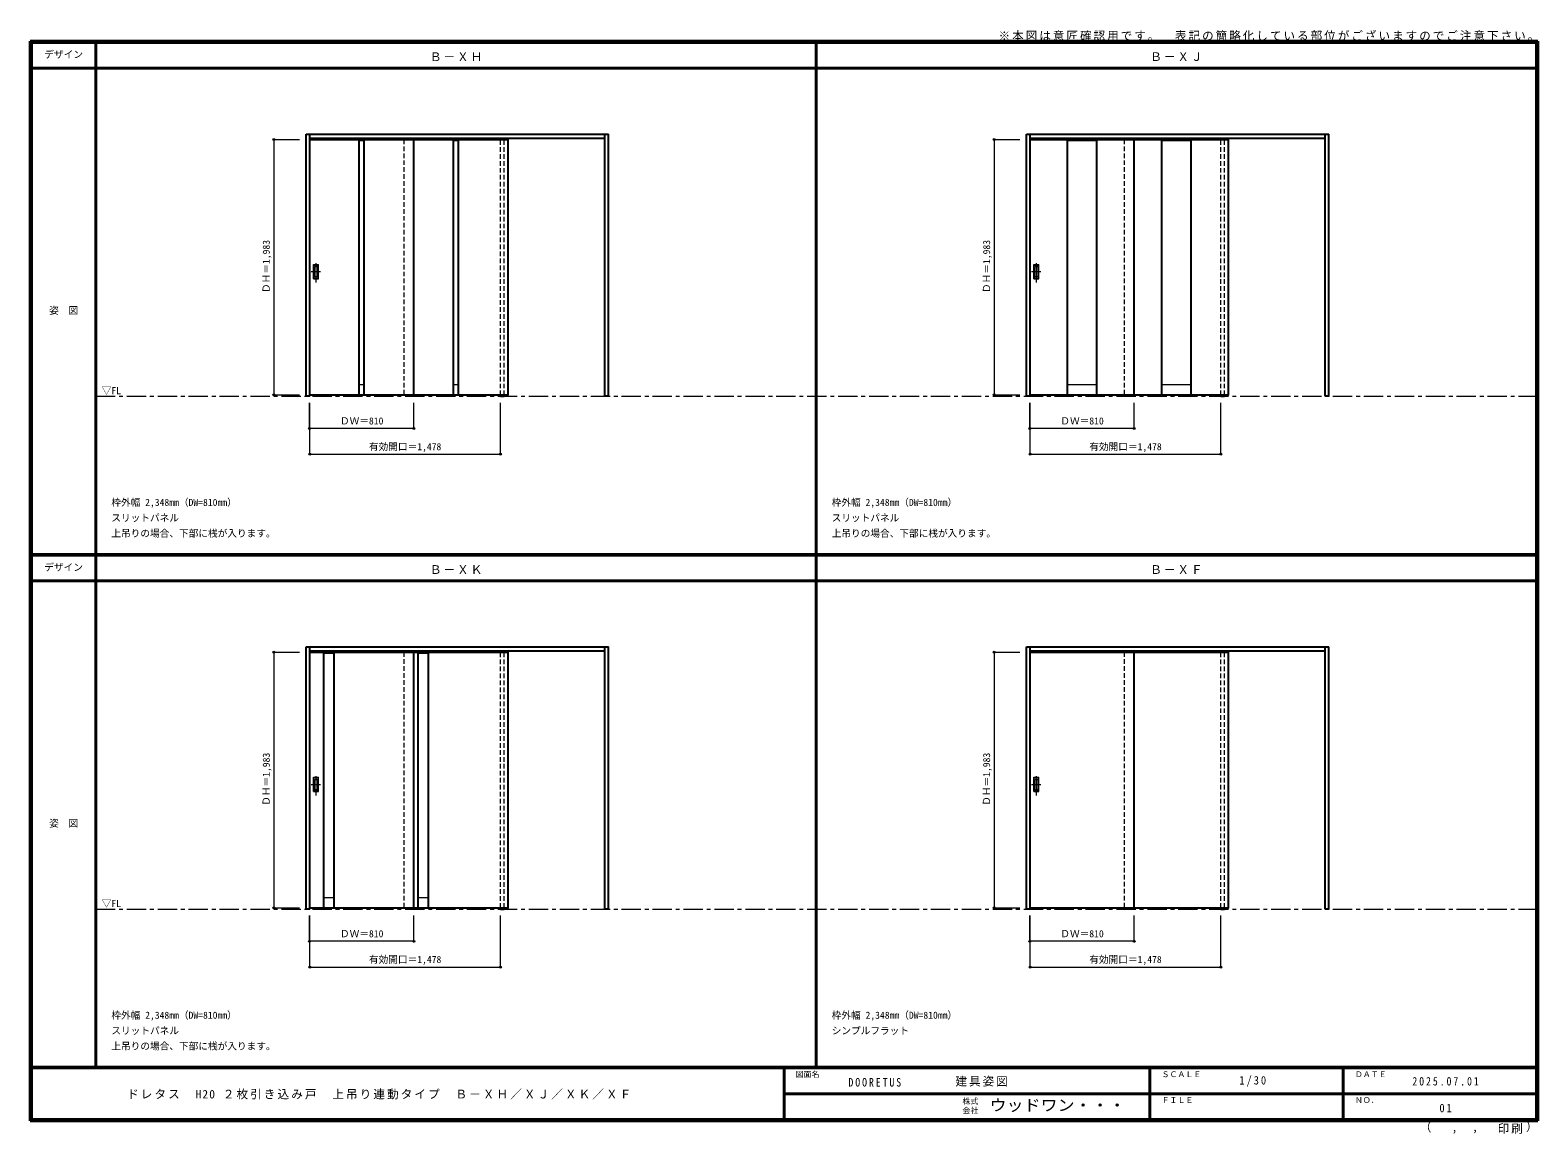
# Model space of a CAD drawing. Units: millimetres, scale not verified. Extents: x -6000 to 5700, y -4307 to 4260.
import ezdxf
from ezdxf.enums import TextEntityAlignment as Align

# ---------------------------------------------------------------- set-up
doc = ezdxf.new("R2010")
doc.units = ezdxf.units.MM
doc.header["$LTSCALE"] = 30
doc.header["$PDMODE"] = 32
doc.header["$PDSIZE"] = 15
doc.linetypes.add('CHAIN1', pattern=[8, 5, -1, 1, -1])
doc.linetypes.add('DASHED1', pattern=[1.8, 1.2, -0.6])
for name, color, linetype, lineweight in [('0-0_補助線', 7, 'CHAIN1', 18), ('0-2_扉', 3, 'Continuous', 25), ('0-4_枠', 3, 'Continuous', 25), ('0-6_引手', 7, 'Continuous', 18), ('0-B_寸法', 7, 'Continuous', 9), ('F-1_枠', 6, 'Continuous', 40)]:
    doc.layers.add(name, color=color, linetype=linetype, lineweight=lineweight)
doc.layers.add('0-A_文字', color=7, linetype='Continuous')
doc.layers.add('F-A_文字', color=7, linetype='Continuous')
doc.styles.add('ＭＳ ゴシック', font='')
doc.styles.get('ＭＳ ゴシック').set_extended_font_data('MS Gothic')

msp = doc.modelspace()

# ---------------------------------------------------------------- linework, layer by layer
at = {"layer": '0-0_補助線'}
for p, q in [((-5490, 1418), (5690, 1418)), ((-5490, -2562.5), (5690, -2562.5))]:
    msp.add_line(p, q, dxfattribs=at)
at = {"layer": '0-2_扉', "color": 4, "linetype": 'DASHED1', "lineweight": 9}
for p, q in [((-3832, 3411.5), (-3829, 3411.5)), ((-3832, 1428.5), (-3832, 3411.5)), ((-3100, 3411.5), (-3100, 1428.5)), ((1758, 3411.5), (1761, 3411.5)), ((1758, 1428.5), (1758, 3411.5)), ((2490, 3411.5), (2490, 1428.5)), ((-3829, 1428.5), (-3832, 1428.5)), ((1761, 1428.5), (1758, 1428.5)), ((-3832, -569), (-3829, -569)), ((-3832, -2552), (-3832, -569)), ((-3100, -569), (-3100, -2552)), ((1758, -569), (1761, -569)), ((1758, -2552), (1758, -569)), ((2490, -569), (2490, -2552)), ((-3829, -2552), (-3832, -2552)), ((1761, -2552), (1758, -2552))]:
    msp.add_line(p, q, dxfattribs=at)
at = {"layer": '0-2_扉'}
for p, q in [((-3829, 3411.5), (-2290, 3411.5)), ((-3446, 1428.5), (-3446, 3411.5)), ((-3408, 1428.5), (-3408, 3411.5)), ((-3022, 1428.5), (-3022, 3411.5)), ((-2714, 1428.5), (-2714, 3411.5)), ((-2676, 1428.5), (-2676, 3411.5)), ((1761, 3411.5), (3300, 3411.5)), ((2049, 1428.5), (2049, 3411.5)), ((2277, 1428.5), (2277, 3411.5)), ((2568, 1428.5), (2568, 3411.5)), ((2781, 1428.5), (2781, 3411.5)), ((3009, 1428.5), (3009, 3411.5)), ((-3829, -569), (-2290, -569)), ((-3722, -2552), (-3722, -569)), ((-3642, -2552), (-3642, -569)), ((-3022, -2552), (-3022, -569)), ((-2990, -2552), (-2990, -569)), ((-2910, -2552), (-2910, -569)), ((1761, -569), (3300, -569)), ((2568, -2552), (2568, -569))]:
    msp.add_line(p, q, dxfattribs=at)
at = {"layer": '0-2_扉', "color": 7, "lineweight": 18}
for p, q in [((-3446, 3403.5), (-3408, 3403.5)), ((-2714, 3403.5), (-2676, 3403.5)), ((2049, 3403.5), (2277, 3403.5)), ((2781, 3403.5), (3009, 3403.5)), ((-3446, 1508.5), (-3408, 1508.5)), ((-2714, 1508.5), (-2676, 1508.5)), ((2049, 1508.5), (2277, 1508.5)), ((2781, 1508.5), (3009, 1508.5)), ((-3722, -577), (-3642, -577)), ((-2990, -577), (-2910, -577)), ((-3722, -2472), (-3642, -2472)), ((-2990, -2472), (-2910, -2472))]:
    msp.add_line(p, q, dxfattribs=at)
at = {"layer": '0-2_扉'}
for points in [[(-3829, 1428.5), (-2290, 1428.5), (-2290, 3411.5)], [(1761, 1428.5), (3300, 1428.5), (3300, 3411.5)], [(-3829, -2552), (-2290, -2552), (-2290, -569)], [(1761, -2552), (3300, -2552), (3300, -569)]]:
    msp.add_lwpolyline(points, dxfattribs=at)
at = {"layer": '0-4_枠'}
for p, q in [((-3859, 1418), (-3859, 3453)), ((-3859, 3453), (-1511, 3453)), ((-3829, 1418), (-3829, 3453)), ((-3829, 3423), (-1541, 3423)), ((-1541, 1418), (-1541, 3453)), ((-1511, 1418), (-1511, 3453)), ((1731, 1418), (1731, 3453)), ((1731, 3453), (4079, 3453)), ((1761, 1418), (1761, 3453)), ((1761, 3423), (4049, 3423)), ((4049, 1418), (4049, 3453)), ((4079, 1418), (4079, 3453)), ((-3829, 1418), (-3859, 1418)), ((-2351, 1428.5), (-2351, 1418)), ((-2351, 1418), (-2321, 1418)), ((-2321, 1428.5), (-2321, 1418)), ((-1511, 1418), (-1541, 1418)), ((1761, 1418), (1731, 1418)), ((3239, 1428.5), (3239, 1418)), ((3239, 1418), (3269, 1418)), ((3269, 1428.5), (3269, 1418)), ((4079, 1418), (4049, 1418)), ((-3859, -2562.5), (-3859, -527.5)), ((-3859, -527.5), (-1511, -527.5)), ((-3829, -2562.5), (-3829, -527.5)), ((-3829, -557.5), (-1541, -557.5)), ((-1541, -2562.5), (-1541, -527.5)), ((-1511, -2562.5), (-1511, -527.5)), ((1731, -527.5), (4079, -527.5)), ((1761, -2562.5), (1761, -527.5)), ((1761, -557.5), (4049, -557.5)), ((4049, -2562.5), (4049, -527.5)), ((4079, -2562.5), (4079, -527.5)), ((-3829, -2562.5), (-3859, -2562.5)), ((-2351, -2552), (-2351, -2562.5)), ((-2351, -2562.5), (-2321, -2562.5)), ((-2321, -2552), (-2321, -2562.5)), ((-1511, -2562.5), (-1541, -2562.5)), ((3239, -2552), (3239, -2562.5)), ((3239, -2562.5), (3269, -2562.5)), ((3269, -2552), (3269, -2562.5)), ((4079, -2562.5), (4049, -2562.5))]:
    msp.add_line(p, q, dxfattribs=at)
at = {"layer": '0-4_枠', "color": 4, "linetype": 'DASHED1', "lineweight": 9}
for p, q in [((-2351, 1426), (-2351, 3423)), ((-2321, 1426), (-2321, 3423)), ((3239, 1426), (3239, 3423)), ((3269, 1426), (3269, 3423)), ((-2351, -2552), (-2351, -557.5)), ((-2321, -2552), (-2321, -557.5)), ((3239, -2552), (3239, -557.5)), ((3269, -2552), (3269, -557.5))]:
    msp.add_line(p, q, dxfattribs=at)
at = {"layer": '0-4_枠'}
msp.add_lwpolyline([(1761, -2562.5), (1731, -2562.5), (1731, -527.5)], dxfattribs=at)
at = {"layer": '0-6_引手', "linetype": 'CHAIN1'}
for p, q in [((-3781, 2300.77), (-3781, 2471.62)), ((1809, 2300.77), (1809, 2471.62)), ((-3819.07, 2386), (-3746.56, 2386)), ((1770.93, 2386), (1843.43, 2386)), ((-3781, -1679.73), (-3781, -1508.88)), ((1809, -1679.73), (1809, -1508.88)), ((-3819.07, -1594.5), (-3746.56, -1594.5)), ((1770.93, -1594.5), (1843.43, -1594.5))]:
    msp.add_line(p, q, dxfattribs=at)
at = {"layer": '0-6_引手'}
for p, q in [((-3800, 2441), (-3762, 2441)), ((-3800, 2331), (-3800, 2441)), ((-3793.5, 2425), (-3768.5, 2425)), ((-3793.5, 2347), (-3793.5, 2425)), ((-3793.5, 2347), (-3768.5, 2347)), ((-3768.5, 2347), (-3768.5, 2425)), ((-3762, 2331), (-3762, 2441)), ((1790, 2441), (1828, 2441)), ((1790, 2331), (1790, 2441)), ((1796.5, 2425), (1821.5, 2425)), ((1796.5, 2347), (1796.5, 2425)), ((1796.5, 2347), (1821.5, 2347)), ((1821.5, 2347), (1821.5, 2425)), ((1828, 2331), (1828, 2441)), ((-3800, 2331), (-3762, 2331)), ((1790, 2331), (1828, 2331)), ((-3800, -1539.5), (-3762, -1539.5)), ((-3800, -1649.5), (-3800, -1539.5)), ((-3793.5, -1555.5), (-3768.5, -1555.5)), ((-3793.5, -1633.5), (-3793.5, -1555.5)), ((-3793.5, -1633.5), (-3768.5, -1633.5)), ((-3768.5, -1633.5), (-3768.5, -1555.5)), ((-3762, -1649.5), (-3762, -1539.5)), ((1790, -1539.5), (1828, -1539.5)), ((1790, -1649.5), (1790, -1539.5)), ((1796.5, -1555.5), (1821.5, -1555.5)), ((1796.5, -1633.5), (1796.5, -1555.5)), ((1796.5, -1633.5), (1821.5, -1633.5)), ((1821.5, -1633.5), (1821.5, -1555.5)), ((1828, -1649.5), (1828, -1539.5)), ((-3800, -1649.5), (-3762, -1649.5)), ((1790, -1649.5), (1828, -1649.5))]:
    msp.add_line(p, q, dxfattribs=at)
at = {"layer": '0-6_引手', "linetype": 'DASHED1'}
for p, q in [((-3765, 2335), (-3765, 2437)), ((1825, 2335), (1825, 2437)), ((-3797, 2335), (-3765, 2335)), ((1793, 2335), (1825, 2335)), ((-3765, -1645.5), (-3765, -1543.5)), ((1825, -1645.5), (1825, -1543.5)), ((-3797, -1645.5), (-3765, -1645.5)), ((1793, -1645.5), (1825, -1645.5))]:
    msp.add_line(p, q, dxfattribs=at)
for points in [[(-3797, 2335), (-3797, 2437), (-3765, 2437)], [(1793, 2335), (1793, 2437), (1825, 2437)], [(-3797, -1645.5), (-3797, -1543.5), (-3765, -1543.5)], [(1793, -1645.5), (1793, -1543.5), (1825, -1543.5)]]:
    msp.add_lwpolyline(points, dxfattribs=at)
at = {"layer": '0-B_寸法', "color": 4}
for p, q in [((-4109, 3411.5), (-4109, 1428.5)), ((-4109, 3411.5), (-3909, 3411.5)), ((1481, 3411.5), (1481, 1428.5)), ((1481, 3411.5), (1681, 3411.5)), ((-4109, 1428.5), (-3909, 1428.5)), ((1481, 1428.5), (1681, 1428.5)), ((-3832, 1168), (-3832, 1368)), ((-3829, 968), (-3829, 1368)), ((-3022, 1168), (-3022, 1368)), ((-2351, 968), (-2351, 1368)), ((1758, 1168), (1758, 1368)), ((1761, 968), (1761, 1368)), ((2568, 1168), (2568, 1368)), ((3239, 968), (3239, 1368)), ((-3022, 1168), (-3832, 1168)), ((2568, 1168), (1758, 1168)), ((-3829, 968), (-2351, 968)), ((1761, 968), (3239, 968)), ((-4109, -569), (-4109, -2552)), ((-4109, -569), (-3909, -569)), ((1481, -569), (1481, -2552)), ((1481, -569), (1681, -569)), ((-4109, -2552), (-3909, -2552)), ((1481, -2552), (1681, -2552)), ((-3832, -2812.5), (-3832, -2612.5)), ((-3829, -3012.5), (-3829, -2612.5)), ((-3022, -2812.5), (-3022, -2612.5)), ((-2351, -3012.5), (-2351, -2612.5)), ((1758, -2812.5), (1758, -2612.5)), ((1761, -3012.5), (1761, -2612.5)), ((2568, -2812.5), (2568, -2612.5)), ((3239, -3012.5), (3239, -2612.5)), ((-3022, -2812.5), (-3832, -2812.5)), ((2568, -2812.5), (1758, -2812.5)), ((-3829, -3012.5), (-2351, -3012.5)), ((1761, -3012.5), (3239, -3012.5))]:
    msp.add_line(p, q, dxfattribs=at)
at = {"layer": '0-B_寸法'}
for p in [(-4109, 3411.5), (1481, 3411.5), (-4109, 1428.5), (1481, 1428.5), (-3832, 1168), (-3022, 1168), (1758, 1168), (2568, 1168), (-3829, 968), (-2351, 968), (1761, 968), (3239, 968), (-4109, -569), (1481, -569), (-4109, -2552), (1481, -2552), (-3832, -2812.5), (-3022, -2812.5), (1758, -2812.5), (2568, -2812.5), (-3829, -3012.5), (-2351, -3012.5), (1761, -3012.5), (3239, -3012.5)]:
    msp.add_point(p, dxfattribs=at)
at = {"layer": 'F-1_枠'}
for p, q in [((-6000, 4175), (5700, 4175)), ((-6000, 4175), (-6000, -4205)), ((-6000, 4170), (5700, 4170)), ((-6000, 4165), (5700, 4165)), ((-5995, 4175), (-5995, -4205)), ((-5990, 4175), (-5990, -4205)), ((-5490, 4175), (-5490, -3790)), ((100, -3790), (100, 4175)), ((5690, 4175), (5690, -4205)), ((5695, 4175), (5695, -4205)), ((5700, 4175), (5700, -4205)), ((-6000, 3965), (5700, 3965)), ((-6000, 190.5), (5700, 190.5)), ((-6000, 187.5), (5700, 187.5)), ((-6000, 184.5), (5700, 184.5)), ((-6000, -15.5), (5700, -15.5)), ((5700, -3790), (-6000, -3790)), ((5700, -3795), (-6000, -3795)), ((-150, -3795), (-150, -4195)), ((2690, -3795), (2690, -4195)), ((4190, -3795), (4190, -4195)), ((-150, -3995), (5690, -3995.01)), ((5700, -4195), (-6000, -4195)), ((5700, -4200), (-6000, -4200)), ((5700, -4205), (-6000, -4205))]:
    msp.add_line(p, q, dxfattribs=at)

# ---------------------------------------------------------------- texts
at = {"layer": '0-A_文字', "style": 'ＭＳ ゴシック'}
for s, p in [('▽FL', (-5445, 1418)), ('枠外幅 2,348mm（DW=810mm）', (-5370, 550.5)), ('枠外幅 2,348mm（DW=810mm）', (220, 550.5)), ('スリットパネル', (-5370, 430.5)), ('スリットパネル', (220, 430.5)), ('上吊りの場合、下部に桟が入ります。', (-5370, 310.5)), ('上吊りの場合、下部に桟が入ります。', (220, 310.5)), ('▽FL', (-5445, -2562.5)), ('枠外幅 2,348mm（DW=810mm）', (-5370, -3430)), ('枠外幅 2,348mm（DW=810mm）', (220, -3430)), ('スリットパネル', (-5370, -3550)), ('シンプルフラット', (220, -3550)), ('上吊りの場合、下部に桟が入ります。', (-5370, -3670))]:
    msp.add_text(s, height=54.99, dxfattribs=at).set_placement(p, align=Align.BOTTOM_LEFT)
at = {"layer": '0-A_文字', "char_height": 65.98, "attachment_point": 7, "style": 'ＭＳ ゴシック'}
for s, insert in [('\\T1.17;※本図は意匠確認用です。\u3000表記の簡略化している部位がございますのでご注意下さい。', (1515, 4175)), ('\\T1.17;Ｂ－ＸＨ', (-2897.5, 4020)), ('\\T1.17;Ｂ－ＸＪ', (2692.5, 4020)), ('\\T1.17;Ｂ－ＸＫ', (-2897.5, 39.5)), ('\\T1.17;Ｂ－ＸＦ', (2692.5, 39.5))]:
    msp.add_mtext(s, dxfattribs=dict(at, insert=insert))
at = {"layer": '0-B_寸法', "style": 'ＭＳ ゴシック'}
for p in [(-4124, 2219.75), (1466, 2219.75), (-4124, -1760.75), (1466, -1760.75)]:
    msp.add_text('ＤＨ＝1,983', height=54.99, rotation=90, dxfattribs=at).set_placement(p, align=Align.BOTTOM_LEFT)
for s, p in [('ＤＷ＝810', (-3595.75, 1183)), ('ＤＷ＝810', (1994.25, 1183)), ('有効開口＝1,478', (-3371.25, 983)), ('有効開口＝1,478', (2218.75, 983)), ('ＤＷ＝810', (-3595.75, -2797.5)), ('ＤＷ＝810', (1994.25, -2797.5)), ('有効開口＝1,478', (-3371.25, -2997.5)), ('有効開口＝1,478', (2218.75, -2997.5))]:
    msp.add_text(s, height=54.99, dxfattribs=at).set_placement(p, align=Align.BOTTOM_LEFT)
at = {"layer": 'F-A_文字', "style": 'ＭＳ ゴシック'}
for s, height, p in [('デザイン', 54.99, (-5890, 4027.5)), ('姿\u3000図', 54.99, (-5852.5, 2040.25)), ('デザイン', 54.99, (-5890, 47)), ('姿\u3000図', 54.99, (-5852.5, -1940.25)), ('図面名', 43.99, (-60, -3880)), ('ＳＣＡＬＥ', 43.99, (2780, -3880)), ('ＤＡＴＥ', 43.99, (4280, -3880)), ('株式', 43.99, (1235, -4089)), ('ＦＩＬＥ', 43.99, (2780, -4080)), ('ＮＯ．', 43.99, (4280, -4080)), ('会社', 43.99, (1235, -4161)), ('（', 65.98, (4784.03, -4308.31)), ('）', 65.98, (5608.4, -4304.13)), (',', 65.98, (5031.28, -4308.31)), (',', 65.98, (5190.2, -4305.53))]:
    msp.add_text(s, height=height, dxfattribs=at).set_placement(p, align=Align.BOTTOM_LEFT)
at = {"layer": 'F-A_文字', "style": 'ＭＳ ゴシック', "width": 1.1}
msp.add_text('ウッドワン・・・', height=87.98, dxfattribs=at).set_placement((1445, -4155), align=Align.BOTTOM_LEFT)
at = {"layer": 'F-A_文字', "char_height": 65.98, "attachment_point": 7, "style": 'ＭＳ ゴシック'}
for s, insert in [('\\T1.17;建具姿図', (1180.42, -3940)), ('\\T1.38;\\W0.9;1/30', (3383.75, -3940)), ('\\T1.18;ドレタス\u3000H20\\~２枚引き込み戸\u3000上吊り連動タイプ\u3000Ｂ－ＸＨ／ＸＪ／ＸＫ／ＸＦ', (-5247.55, -4040)), ('\\T1.39;\\W0.85;DOORETUS', (350, -3940.79)), ('\\T1.39;\\W0.85;2025.07.01', (4726.25, -3932.5)), ('\\T1.36;\\W0.9;01', (4936.25, -4140)), ('\\T1.17;印刷', (5388.15, -4306.92))]:
    msp.add_mtext(s, dxfattribs=dict(at, insert=insert))

doc.saveas('drawing.dxf')
